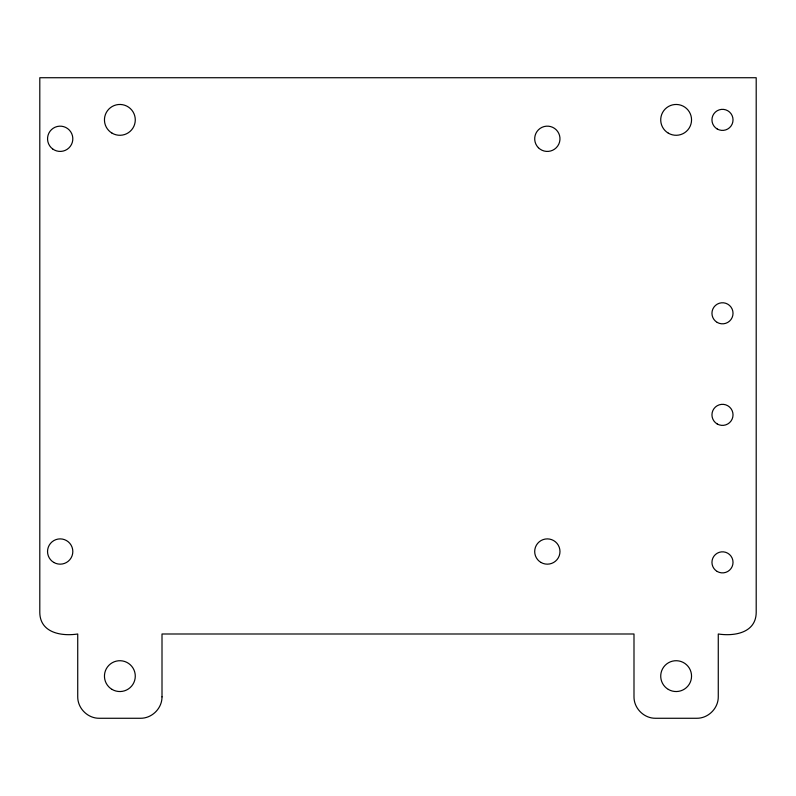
<?xml version="1.0" encoding="UTF-8"?>
<svg xmlns="http://www.w3.org/2000/svg" width="796" height="796" viewBox="0 0 796 796"><rect width="100%" height="100%" fill="white"/><g stroke="black" fill="none" stroke-linecap="round" stroke-linejoin="round"><path stroke-width="1.19" d="M162.006 696.868C162.085 708.321 152.056 718.34 140.603 718.271L99.132 718.271C87.679 718.34 77.66 708.321 77.729 696.868L77.729 633.994C61.61 636.472 40.089 632.9 39.8 612.582L39.8 77.729L756.2 77.729L756.2 612.582C755.911 632.9 734.39 636.472 718.271 633.994L718.271 696.868C718.34 708.321 708.321 718.34 696.868 718.271L655.397 718.271C643.944 718.34 633.914 708.321 633.994 696.868L633.994 633.994L162.006 633.994L162.006 696.868M668.322 133.161A15.413 15.413 0 0 0 691.545 119.987A15.413 15.413 0 0 0 668.531 106.465A15.413 15.413 0 0 0 668.322 133.161M112.057 689.416A15.413 15.413 0 0 0 135.28 676.252A15.413 15.413 0 0 0 112.266 662.72A15.413 15.413 0 0 0 112.057 689.416M668.322 689.416A15.413 15.413 0 0 0 691.545 676.252A15.413 15.413 0 0 0 668.531 662.72A15.413 15.413 0 0 0 668.322 689.416M112.057 133.161A15.413 15.413 0 0 0 135.28 119.987A15.413 15.413 0 0 0 112.266 106.465A15.413 15.413 0 0 0 112.057 133.161M538.394 147.728A12.646 12.646 0 0 0 559.548 142.066A12.646 12.646 0 0 0 544.066 126.574A12.646 12.646 0 0 0 538.394 147.728M541.011 562.473A12.646 12.646 0 0 0 559.976 551.519A12.646 12.646 0 0 0 541.011 540.574A12.646 12.646 0 0 0 541.011 562.473M53.859 562.473A12.646 12.646 0 0 0 72.824 551.519A12.646 12.646 0 0 0 53.859 540.574A12.646 12.646 0 0 0 53.859 562.473M52.685 148.971A12.646 12.646 0 0 0 72.744 140.196A12.646 12.646 0 0 0 55.123 127.211A12.646 12.646 0 0 0 52.685 148.971M717.216 571.478A10.537 10.537 0 0 0 733.026 562.354A10.537 10.537 0 0 0 717.216 553.23A10.537 10.537 0 0 0 717.216 571.478M717.216 423.979A10.537 10.537 0 0 0 733.026 414.855A10.537 10.537 0 0 0 717.216 405.731A10.537 10.537 0 0 0 717.216 423.979M717.216 322.42A10.537 10.537 0 0 0 733.026 313.296A10.537 10.537 0 0 0 717.216 304.171A10.537 10.537 0 0 0 717.216 322.42M717.216 128.992A10.537 10.537 0 0 0 733.026 119.868A10.537 10.537 0 0 0 717.216 110.743A10.537 10.537 0 0 0 717.216 128.992"/></g></svg>
